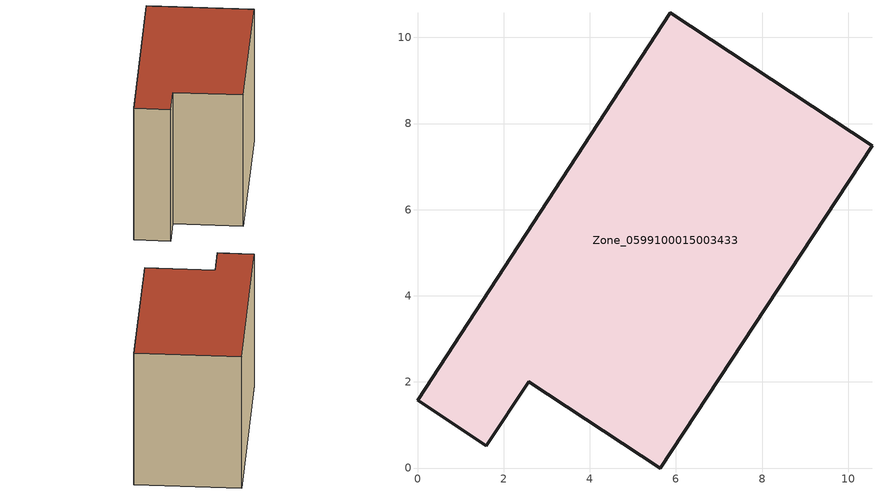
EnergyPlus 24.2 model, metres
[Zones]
Zone_0599100015003433
 floor ground (C_G): 5.86,10.57 10.55,7.49 5.64,0 2.58,2.01 1.6,0.52 0,1.58 z0.92
 wall outside (C_F): 10.55,7.49 5.86,10.57 0,1.58 1.6,0.52 2.58,2.01 5.64,0 10.55,7.49 z0.92:8.76
 roof outside (C_R): 5.86,10.57 0,1.58 1.6,0.52 2.58,2.01 5.64,0 10.55,7.49 z8.76
[BUILDING]
Pand.0599100015003433: North Axis=0; Terrain=City; Loads Convergence Tolerance Value=0.04; Temperature Convergence Tolerance Value=0.4; Solar Distribution=FullExterior; Maximum Number of Warmup Days=25; Minimum Number of Warmup Days=1
[Site:Location]
Rotterdam.The.Hague.AP_ZH_NLD Design_Conditions: Latitude=51.96; Longitude=4.45; Time Zone=1; Elevation=-4.5
[SITE:GROUNDTEMPERATURE:BUILDINGSURFACE]
18, 18, 18, 18, 18, 18, 18, 18, 18, 18, 18, 18
[MATERIAL] Thermal Absorptance=0.9; Solar Absorptance=0.7; Visible Absorptance=0.7
Name | Roughness | Thickness | Conductivity | Density | Specific Heat
G.TI.1965-1974 | MediumSmooth | 0.15 | 0.882353 | 540 | 1210
F.TI.1965-1974 | Rough | 0.3 | 0.697674 | 1920 | 840
R.TI.1965-1974 | MediumRough | 0.2 | 0.232558 | 1500 | 1000
[CONSTRUCTION]
C_G: G.TI.1965-1974
C_F: F.TI.1965-1974
C_R: R.TI.1965-1974
[ZONE]
Zone_0599100015003433: Type=1; Multiplier=1; Ceiling Height=Autocalculate; Volume=Autocalculate; Floor Area=autocalculate; Part of Total Floor Area=Yes
[ZONEINFILTRATION:DESIGNFLOWRATE]
Infil_Zone_0599100015003433: Zone or ZoneList or Space or SpaceList=Zone_0599100015003433; Schedule=AlwaysOn; Design Flow Rate Calculation Method=Flow/Area; Flow Rate per Floor Area=0.003; Constant Term Coefficient=1; Temperature Term Coefficient=0; Velocity Term Coefficient=0; Velocity Squared Term Coefficient=0
[HVACTEMPLATE:ZONE:IDEALLOADSAIRSYSTEM]
Zone_0599100015003433: Maximum Heating Supply Air Temperature=50; Minimum Cooling Supply Air Temperature=13; Maximum Heating Supply Air Humidity Ratio=0.0156; Minimum Cooling Supply Air Humidity Ratio=0.0077; Heating Limit=NoLimit; Cooling Limit=NoLimit; Dehumidification Control Type=ConstantSensibleHeatRatio; Cooling Sensible Heat Ratio=0.7; Dehumidification Setpoint=60; Humidification Control Type=None; Humidification Setpoint=30; Outdoor Air Method=None; Outdoor Air Flow Rate per Person=0.00944; Outdoor Air Flow Rate per Zone Floor Area=0; Outdoor Air Flow Rate per Zone=0; Demand Controlled Ventilation Type=None; Outdoor Air Economizer Type=NoEconomizer; Heat Recovery Type=None; Sensible Heat Recovery Effectiveness=0.7; Latent Heat Recovery Effectiveness=0.65
[ZONECONTROL:THERMOSTAT]
ThermostatControl_Zone_0599100015003433: Zone or ZoneList=Zone_0599100015003433; Control Type Schedule=DualSetpointControlType; Control 1=Thermostat_Zone_0599100015003433; Temperature Difference Between Cutout And Setpoint=0
[THERMOSTATSETPOINT:DUALSETPOINT]
Thermostat_Zone_0599100015003433: Heating Setpoint Temperature Schedule=HeatingSetpoint_Zone_0599100015003433; Cooling Setpoint Temperature Schedule=CoolingSetpoint_Zone_0599100015003433
[SCHEDULE:COMPACT]
HeatingSetpoint_Zone_0599100015003433: Through: 12/31, For: AllDays, Until: 24:00, 21
CoolingSetpoint_Zone_0599100015003433: Through: 12/31, For: AllDays, Until: 24:00, 24
DualSetpointControlType: Through: 12/31, For: AllDays, Until: 24:00, 4
AlwaysOn: Through: 12/31, For: AllDays, Until: 24:00, 1
